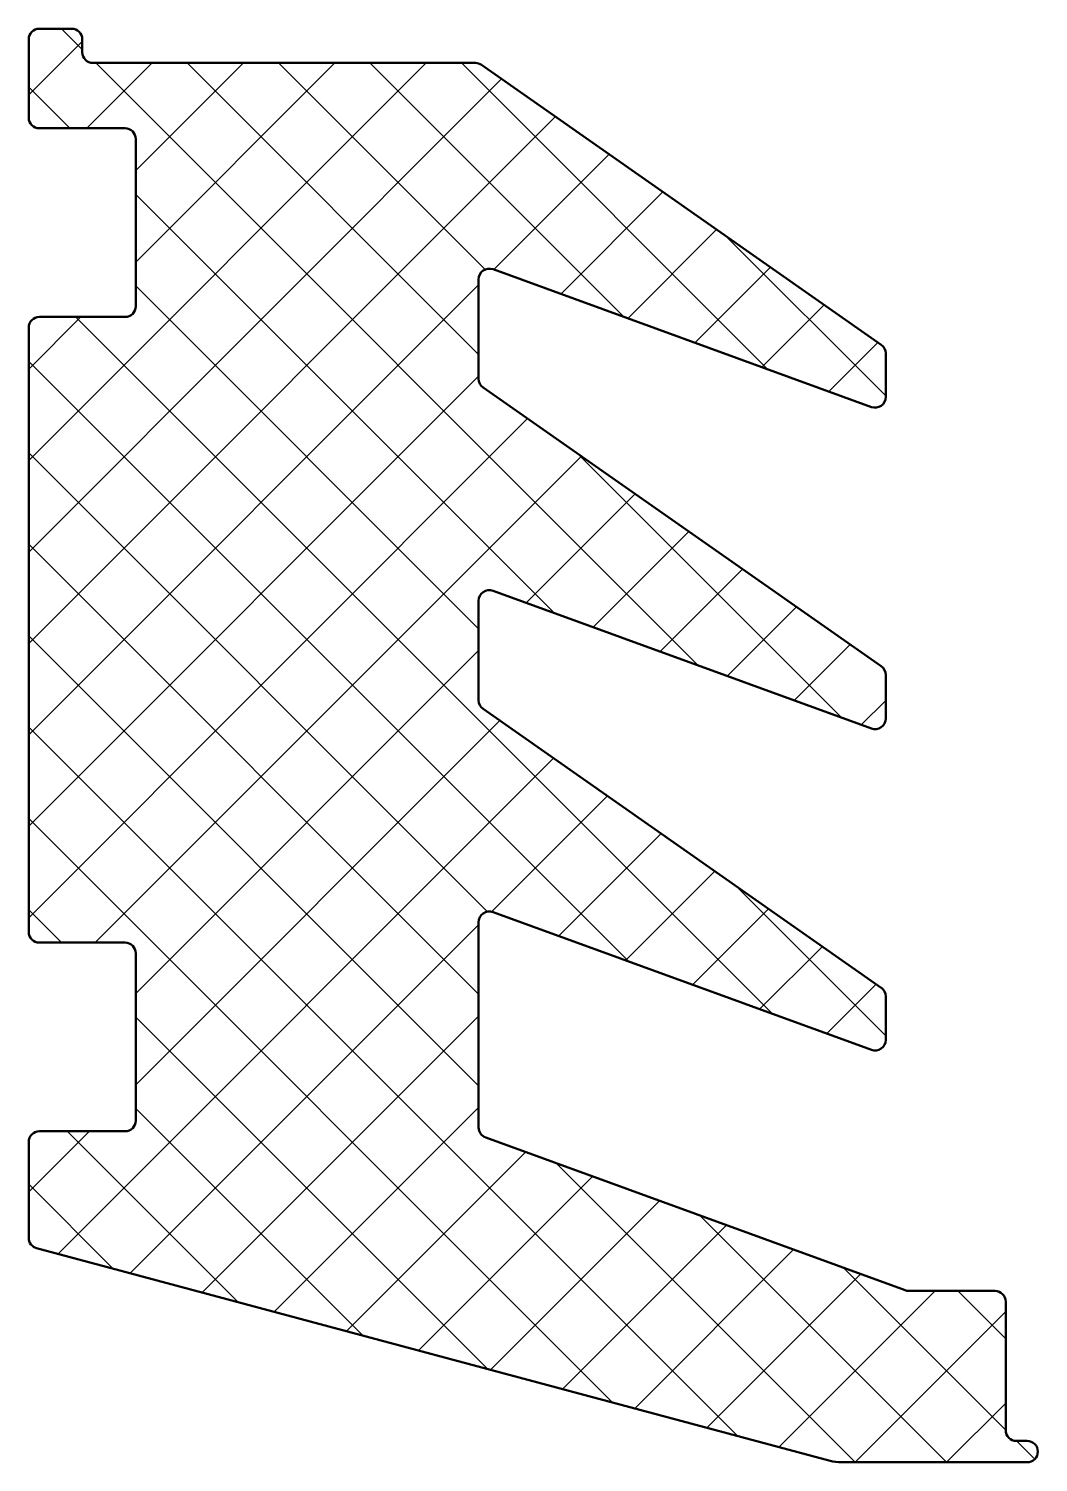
# Model space of a CAD drawing. Extents: x -47.1 to 0, y 0 to 66.9.
import ezdxf

# ---------------------------------------------------------------- set-up
doc = ezdxf.new("R2010")
doc.units = 0
for name, color, linetype, lineweight in [('0S-Alu contour', 7, 'Continuous', 50), ('0S-PT contour', 91, 'Continuous', 50), ('0S-PT hatch', 103, 'Continuous', 25)]:
    doc.layers.add(name, color=color, linetype=linetype, lineweight=lineweight)

# ---------------------------------------------------------------- blocks, each defined once
blk = doc.blocks.new('288459__AF99B164_7A1D_482F_B577_E2ED3B691CFF_')
at = {"layer": '0S-PT hatch'}
h = blk.add_hatch(dxfattribs=at)
h.set_pattern_fill('ANSI37', color=256, scale=0.95, angle=90, style=0)
edge = h.paths.add_edge_path()
edge.add_line((-44.6, 65.8), (-44.6, 66.4))
edge.add_arc((-45.1, 66.4), 0.5, 0, 90)
edge.add_line((-45.1, 66.9), (-46.6, 66.9))
edge.add_arc((-46.6, 66.4), 0.5, 90, 180)
edge.add_line((-47.1, 66.4), (-47.1, 62.75))
edge.add_arc((-46.6, 62.75), 0.5, 180, 270)
edge.add_line((-46.6, 62.25), (-42.6, 62.25))
edge.add_ellipse((-42.6, 61.75), major_axis=(-0.5, 0), ratio=1, start_angle=180, end_angle=270, ccw=False)
edge.add_line((-42.1, 61.75), (-42.1, 53.95))
edge.add_ellipse((-42.6, 53.95), major_axis=(-0.5, 0), ratio=1, start_angle=90, end_angle=180, ccw=False)
edge.add_line((-42.6, 53.45), (-46.6, 53.45))
edge.add_arc((-46.6, 52.95), 0.5, 90, 180)
edge.add_line((-47.1, 52.95), (-47.1, 24.75))
edge.add_arc((-46.6, 24.75), 0.5, 180, 270)
edge.add_line((-46.6, 24.25), (-42.6, 24.25))
edge.add_ellipse((-42.6, 23.75), major_axis=(-0.5, 0), ratio=1, start_angle=180, end_angle=270, ccw=False)
edge.add_line((-42.1, 23.75), (-42.1, 15.95))
edge.add_ellipse((-42.6, 15.95), major_axis=(-0.5, 0), ratio=1, start_angle=90, end_angle=180, ccw=False)
edge.add_line((-42.6, 15.45), (-46.6, 15.45))
edge.add_arc((-46.6, 14.95), 0.5, 90, 180)
edge.add_line((-47.1, 14.95), (-47.1, 10.476))
edge.add_arc((-46.6, 10.476), 0.5, 180, 255)
edge.add_line((-46.73, 9.993), (-9.691, 0.068))
edge.add_arc((-9.173, 2), 2, 255, 270)
edge.add_line((-9.173, 0), (-0.5, 0))
edge.add_arc((-0.5, 0.5), 0.5, 270, 450)
edge.add_line((-0.5, 1), (-1, 1))
edge.add_ellipse((-1, 1.5), major_axis=(-0.5, 0), ratio=1, start_angle=0, end_angle=90, ccw=False)
edge.add_line((-1.5, 1.5), (-1.5, 7.5))
edge.add_arc((-2, 7.5), 0.5, 0, 90)
edge.add_line((-2, 8), (-6.028, 8))
edge.add_ellipse((-6.028, 8.5), major_axis=(-0.5, 0), ratio=1, start_angle=70, end_angle=90, ccw=False)
edge.add_line((-6.199, 8.03), (-25.771, 15.154))
edge.add_ellipse((-25.6, 15.624), major_axis=(-0.5, 0), ratio=1, start_angle=0, end_angle=70, ccw=False)
edge.add_line((-26.1, 15.624), (-26.1, 25.202))
edge.add_ellipse((-25.6, 25.202), major_axis=(-0.5, 0), ratio=1, start_angle=250, end_angle=360, ccw=False)
edge.add_line((-25.429, 25.671), (-7.771, 19.244))
edge.add_arc((-7.6, 19.714), 0.5, 250, 360)
edge.add_line((-7.1, 19.714), (-7.1, 21.74))
edge.add_arc((-7.6, 21.74), 0.5, 0, 55)
edge.add_line((-7.313, 22.149), (-25.887, 35.155))
edge.add_ellipse((-25.6, 35.565), major_axis=(-0.5, 0), ratio=1, start_angle=0, end_angle=55, ccw=False)
edge.add_line((-26.1, 35.565), (-26.1, 40.202))
edge.add_ellipse((-25.6, 40.202), major_axis=(-0.5, 0), ratio=1, start_angle=250, end_angle=360, ccw=False)
edge.add_line((-25.429, 40.671), (-7.771, 34.244))
edge.add_arc((-7.6, 34.714), 0.5, 250, 360)
edge.add_line((-7.1, 34.714), (-7.1, 36.74))
edge.add_arc((-7.6, 36.74), 0.5, 0, 55)
edge.add_line((-7.313, 37.149), (-25.887, 50.155))
edge.add_ellipse((-25.6, 50.565), major_axis=(-0.5, 0), ratio=1, start_angle=0, end_angle=55, ccw=False)
edge.add_line((-26.1, 50.565), (-26.1, 55.202))
edge.add_ellipse((-25.6, 55.202), major_axis=(-0.5, 0), ratio=1, start_angle=250, end_angle=360, ccw=False)
edge.add_line((-25.429, 55.671), (-7.771, 49.244))
edge.add_arc((-7.6, 49.714), 0.5, 250, 360)
edge.add_line((-7.1, 49.714), (-7.1, 51.74))
edge.add_arc((-7.6, 51.74), 0.5, 0, 55)
edge.add_line((-7.313, 52.149), (-25.965, 65.21))
edge.add_arc((-26.252, 64.8), 0.5, 55, 90)
edge.add_line((-26.252, 65.3), (-44.1, 65.3))
edge.add_ellipse((-44.1, 65.8), major_axis=(-0.5, 0), ratio=1, start_angle=0, end_angle=90, ccw=False)
at = {"layer": '0S-PT contour', "color": 7}
for points in [[(-47.1, 66.4), (-47.1, 62.75)], [(-45.1, 66.9), (-46.6, 66.9)], [(-44.6, 65.8), (-44.6, 66.4)], [(-26.252, 65.3), (-44.1, 65.3)], [(-7.313, 52.149), (-25.965, 65.21)], [(-46.6, 62.25), (-42.6, 62.25)], [(-42.1, 61.75), (-42.1, 53.95)], [(-25.429, 55.671), (-7.771, 49.244)], [(-26.1, 50.565), (-26.1, 55.202)], [(-47.1, 52.95), (-47.1, 24.75)], [(-42.6, 53.45), (-46.6, 53.45)], [(-7.1, 49.714), (-7.1, 51.74)], [(-7.313, 37.149), (-25.887, 50.155)], [(-26.1, 35.565), (-26.1, 40.202)], [(-25.429, 40.671), (-7.771, 34.244)], [(-7.1, 34.714), (-7.1, 36.74)], [(-7.313, 22.149), (-25.887, 35.155)], [(-25.429, 25.671), (-7.771, 19.244)], [(-26.1, 15.624), (-26.1, 25.202)], [(-46.6, 24.25), (-42.6, 24.25)], [(-42.1, 23.75), (-42.1, 15.95)], [(-7.1, 19.714), (-7.1, 21.74)], [(-42.6, 15.45), (-46.6, 15.45)], [(-47.1, 14.95), (-47.1, 10.476)], [(-6.199, 8.03), (-25.771, 15.154)], [(-46.73, 9.993), (-9.691, 0.068)], [(-2, 8), (-6.028, 8)], [(-1.5, 1.5), (-1.5, 7.5)], [(-0.5, 1), (-1, 1)], [(-9.173, 0), (-0.5, 0)]]:
    blk.add_lwpolyline(points, dxfattribs=at)
for centre, radius, start, end in [((-46.6, 66.4), 0.5, 90, 180), ((-45.1, 66.4), 0.5, 0, 90), ((-26.252, 64.8), 0.5, 55, 90), ((-46.6, 62.75), 0.5, 180, 270), ((-46.6, 52.95), 0.5, 90, 180), ((-7.6, 51.74), 0.5, 0, 55), ((-7.6, 49.714), 0.5, 250, 0), ((-7.6, 36.74), 0.5, 0, 55), ((-7.6, 34.714), 0.5, 250, 0), ((-46.6, 24.75), 0.5, 180, 270), ((-7.6, 21.74), 0.5, 0, 55), ((-7.6, 19.714), 0.5, 250, 0), ((-46.6, 14.95), 0.5, 90, 180), ((-46.6, 10.476), 0.5, 180, 255), ((-2, 7.5), 0.5, 0, 90), ((-0.5, 0.5), 0.5, 270, 90), ((-9.173, 2), 2, 255, 270)]:
    blk.add_arc(centre, radius, start, end, dxfattribs=at)
at = {"layer": '0S-PT contour', "color": 7, "extrusion": (0, 0, -1)}
for centre, start, end in [((44.1, 65.8), 270, 0), ((42.6, 61.75), 90, 180), ((25.6, 55.202), 0, 110), ((42.6, 53.95), 180, 270), ((25.6, 50.565), 305, 0), ((25.6, 40.202), 0, 110), ((25.6, 35.565), 305, 0), ((25.6, 25.202), 0, 110), ((42.6, 23.75), 90, 180), ((42.6, 15.95), 180, 270), ((25.6, 15.624), 290, 0), ((6.028, 8.5), 270, 290), ((1, 1.5), 270, 0)]:
    blk.add_arc(centre, 0.5, start, end, dxfattribs=at)
blk = doc.blocks.new('288459__94C2D3CB_EDAA_429B_8E5B_72A4775768A7_')
at = {"layer": '0S-PT contour', "color": 7}
blk.add_blockref('288459__AF99B164_7A1D_482F_B577_E2ED3B691CFF_', (0, 0), dxfattribs=at)

msp = doc.modelspace()

# ---------------------------------------------------------------- block references
at = {"layer": '0S-Alu contour', "color": 7}
msp.add_blockref('288459__94C2D3CB_EDAA_429B_8E5B_72A4775768A7_', (0, 0), dxfattribs=at)

doc.saveas('drawing.dxf')
